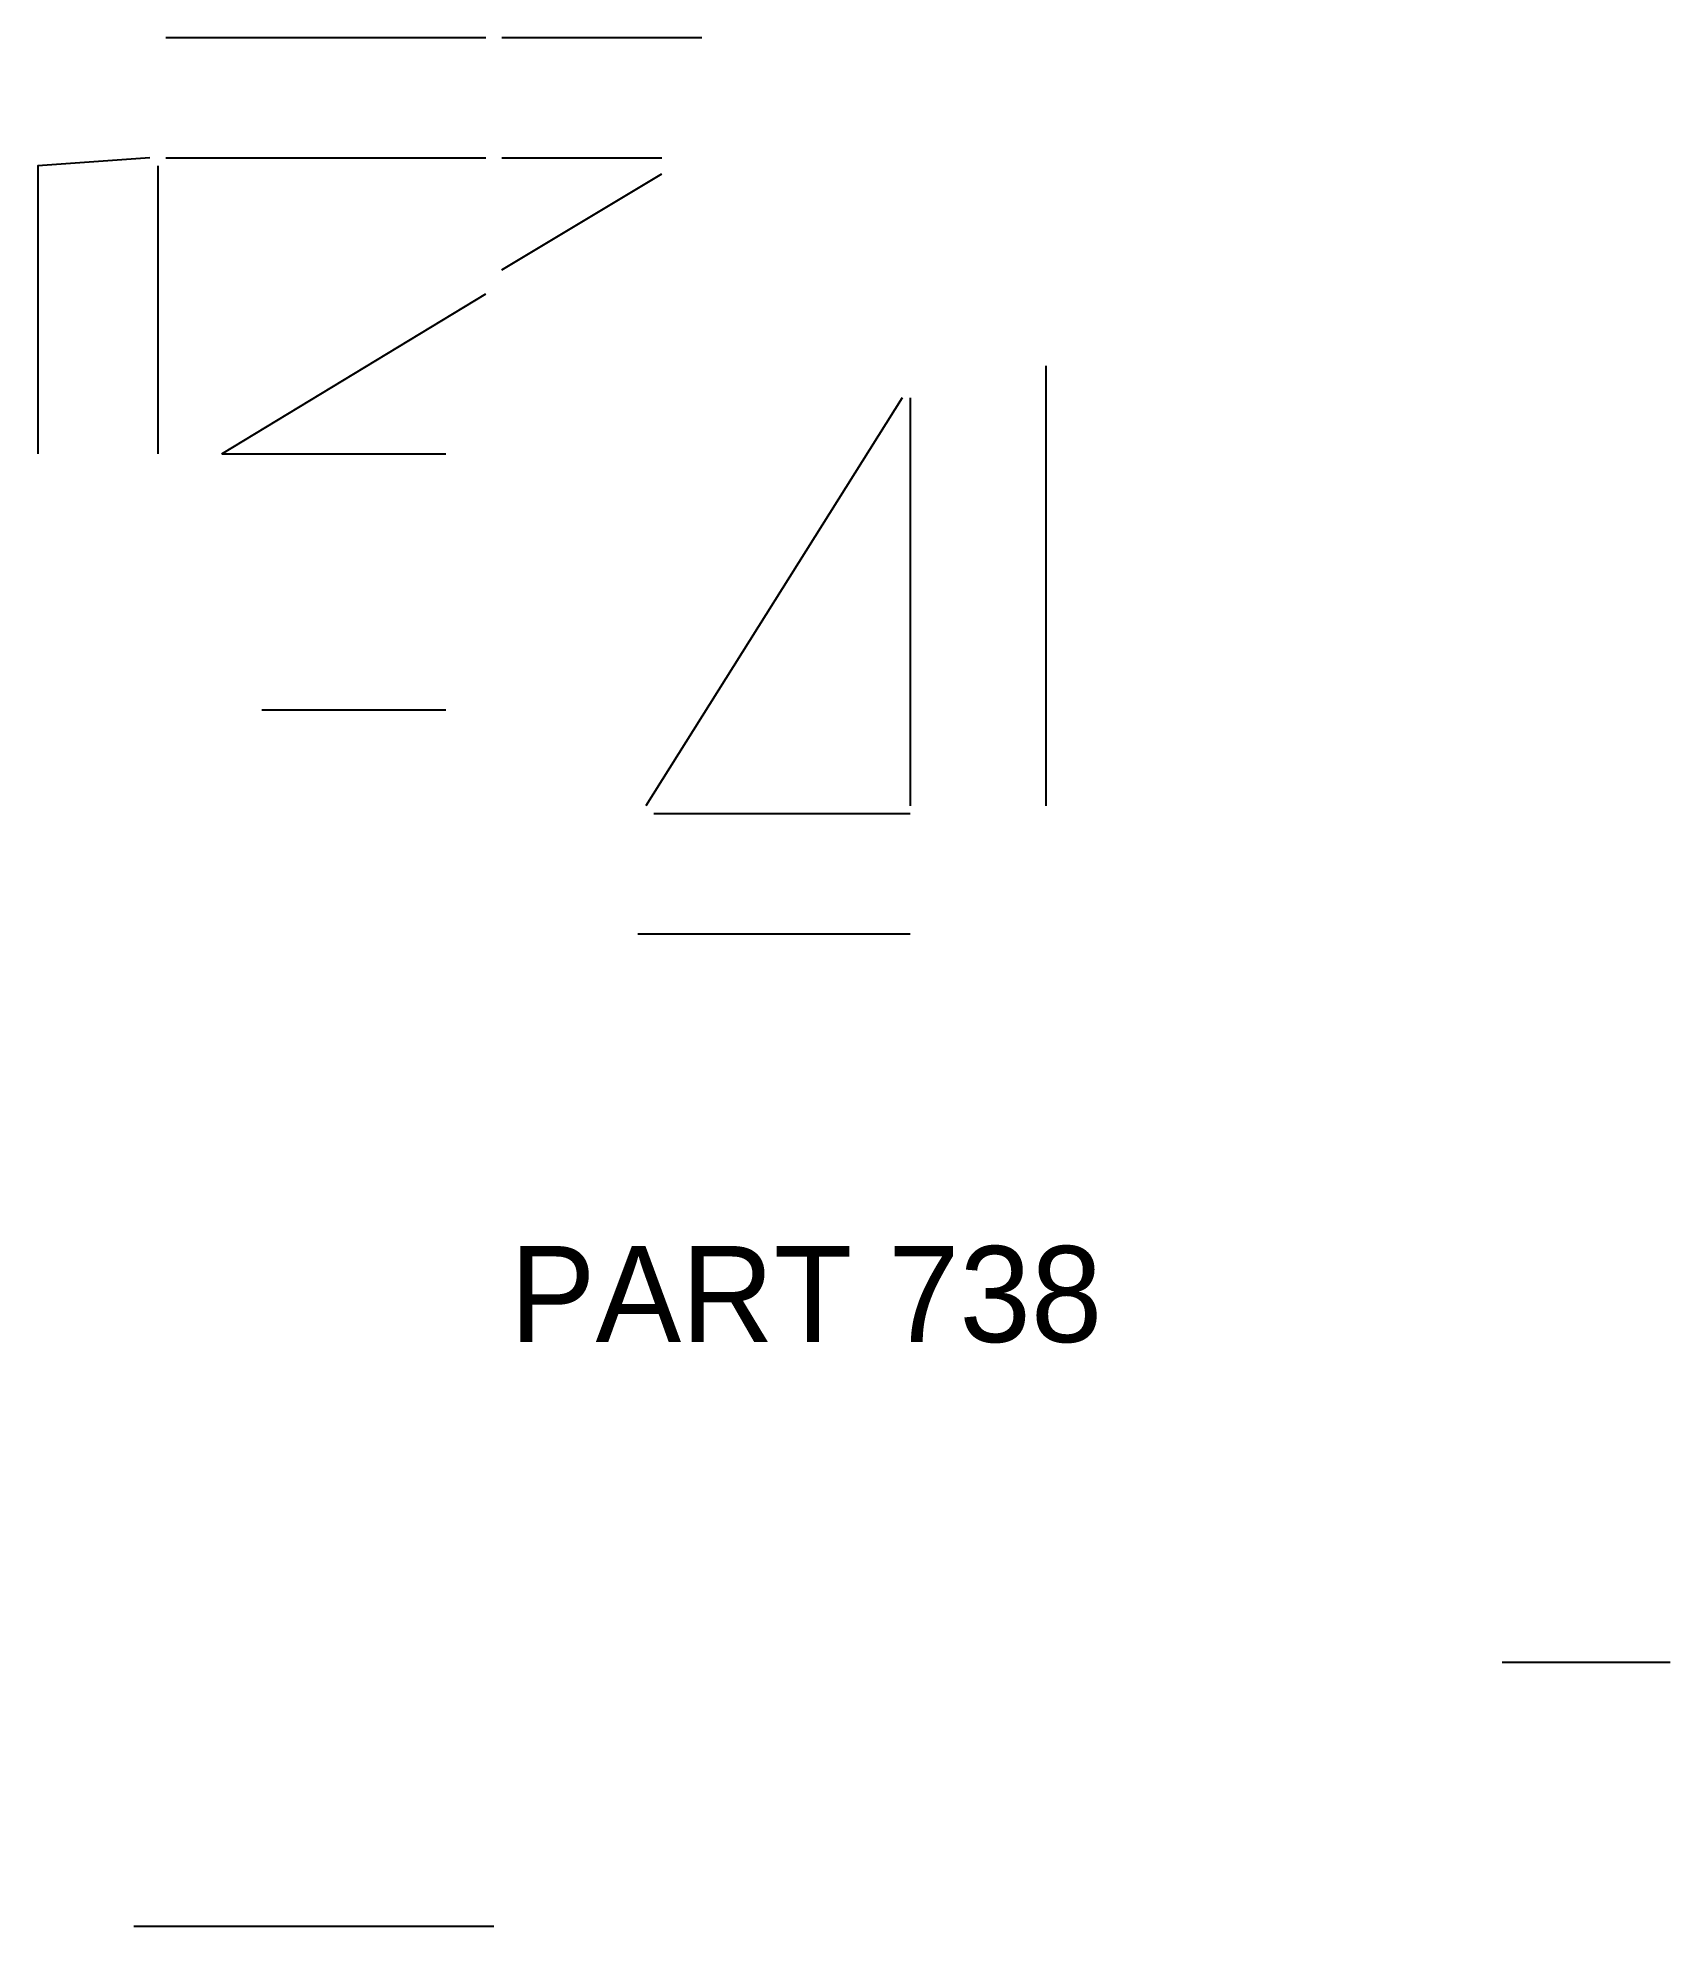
# Model space of a CAD drawing. Header units: millimetres. Extents: x 316 to 520, y 954 to 1190.
import ezdxf

# ---------------------------------------------------------------- set-up
doc = ezdxf.new("R2010")
doc.units = ezdxf.units.MM
doc.layers.add('ANNOTATIONS', color=3, linetype='Continuous')
doc.layers.add('GEOMETRY', color=7, linetype='Continuous')

msp = doc.modelspace()

# ---------------------------------------------------------------- linework, layer by layer
at = {"layer": 'GEOMETRY'}
for points in [[(372, 1190), (332, 1190)], [(399, 1190), (374, 1190)], [(330, 1175), (316, 1174), (316, 1138)], [(331, 1174), (331, 1138)], [(332, 1175), (372, 1175)], [(374, 1175), (394, 1175)], [(374, 1161), (394, 1173)], [(339, 1138), (372, 1158)], [(442, 1094), (442, 1149)], [(424, 1145), (392, 1094)], [(425, 1145), (425, 1094)], [(339, 1138), (367, 1138)], [(344, 1106), (367, 1106)], [(425, 1093), (393, 1093)], [(391, 1078), (425, 1078)], [(499, 987), (520, 987)], [(328, 954), (373, 954)]]:
    msp.add_lwpolyline(points, dxfattribs=at)

# ---------------------------------------------------------------- texts
at = {"layer": 'ANNOTATIONS'}
msp.add_text('PART 738', height=12, dxfattribs=at).set_placement((375, 1027))

doc.saveas('drawing.dxf')
